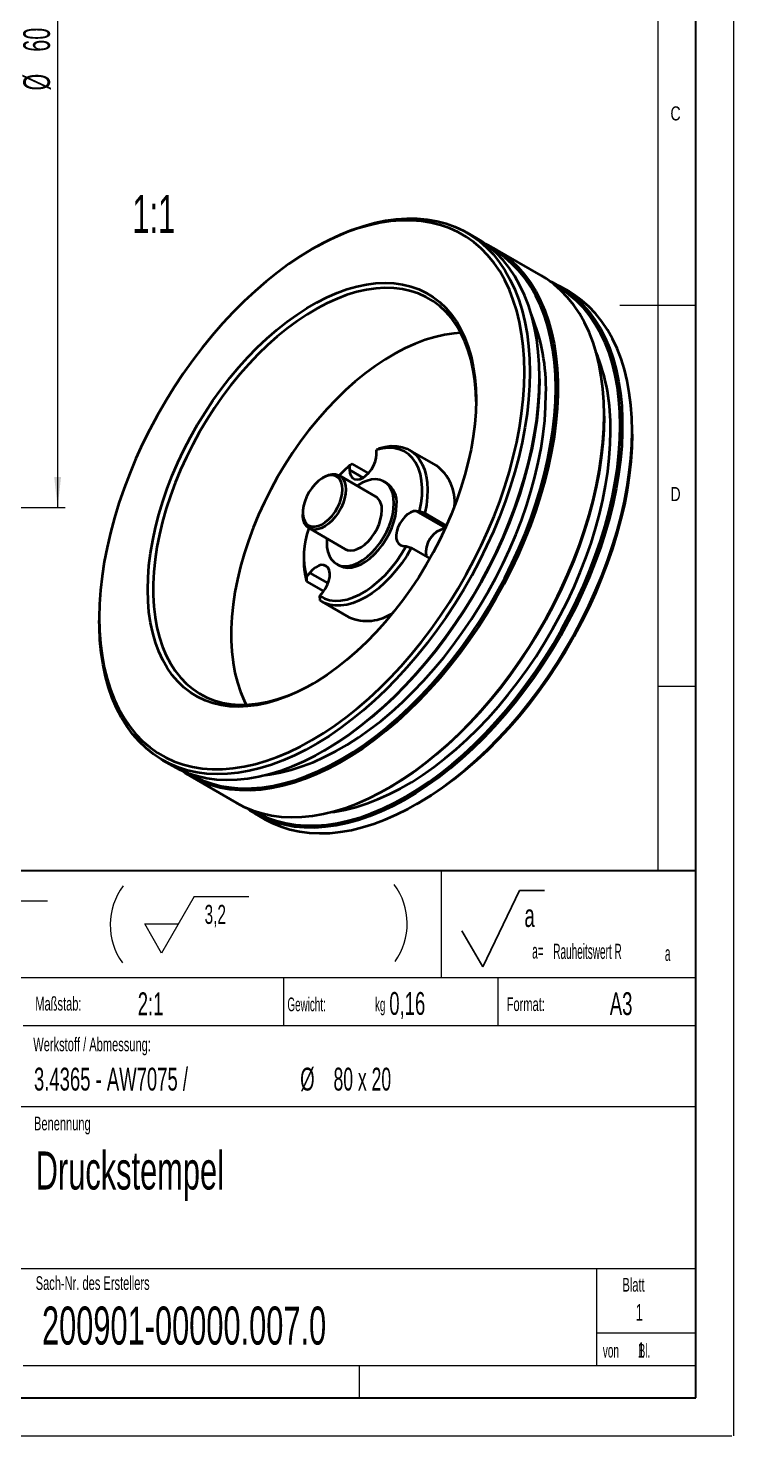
# Model space of a CAD drawing. Header units: millimetres. Extents: x 0 to 420, y 0 to 297.
# Drawn here: x 327.3 to 420, y 0 to 184.9 of the extents above; entities that cross this region are included whole.
import ezdxf

# ---------------------------------------------------------------- set-up
doc = ezdxf.new("R2010")
doc.units = ezdxf.units.MM
doc.layers.add('SLD-0', color=7, linetype='Continuous')
doc.styles.add('SLDTEXTSTYLE0', font='TXT', dxfattribs={"width": 0.605})
doc.styles.add('SLDTEXTSTYLE2', font='TXT', dxfattribs={"width": 0.491563})
doc.styles.add('SLDTEXTSTYLE3', font='TXT', dxfattribs={"width": 0.75})
doc.styles.add('SLDTEXTSTYLE4', font='TXT', dxfattribs={"width": 0.575})
doc.styles.add('SLDTEXTSTYLE5', font='TXT', dxfattribs={"width": 0.5375})
doc.styles.add('SLDTEXTSTYLE6', font='TXT', dxfattribs={"width": 0.548462})
doc.dimstyles.new('SLDDIMSTYLE0', dxfattribs={"dimtxt": 3.5, "dimasz": 4, "dimexe": 0, "dimexo": 0.0625, "dimgap": 0.875, "dimtad": 1, "dimlfac": 0.5, "dimrnd": 1e-09, "dimzin": 12, "dimdsep": 46, "dimtxsty": 'SLDTEXTSTYLE0', "dimsah": 1, "dimcen": 0.09, "dimadec": 0, "dimazin": 0, "dimtfac": 1, "dimtofl": 0, "dimtmove": 0, "dimatfit": 3, "dimfxl": 1, "dimfrac": 2, "dimtolj": 1, "dimtzin": 12, "dimarcsym": 0})

# ---------------------------------------------------------------- blocks, each defined once
blk = doc.blocks.new('Block23')
at = {"color": 7, "linetype": 'Continuous', "lineweight": 0}
blk.add_arc((-6.86, 4.98), 8.57, 324.4695, 36.7808, dxfattribs=at)
blk = doc.blocks.new('Block24')
at = {"layer": 'SLD-0', "color": 7, "linetype": 'Continuous', "lineweight": 0}
for p, q in [((6.51, 7.42), (2.23, 0)), ((6.51, 7.42), (13.68, 7.42)), ((2.23, 0), (0, 3.86)), ((0, 3.86), (4.46, 3.86))]:
    blk.add_line(p, q, dxfattribs=at)
at = {"layer": 'SLD-0', "insert": (7.87, 6.34), "char_height": 2.5, "attachment_point": 1, "style": 'SLDTEXTSTYLE0'}
blk.add_mtext('3,2', dxfattribs=at)
blk = doc.blocks.new('Block25')
at = {"color": 7, "linetype": 'Continuous', "lineweight": 0}
blk.add_arc((8.57, 4.98), 8.57, 143.2192, 215.5305, dxfattribs=at)
blk = doc.blocks.new('Block22')
at = {"color": 7, "linetype": 'Continuous', "lineweight": 0}
for p, q in [((2.23, 0), (6.51, 7.42)), ((6.51, 7.42), (16.66, 7.42)), ((0, 3.86), (4.46, 3.86)), ((0, 3.86), (2.23, 0))]:
    blk.add_line(p, q, dxfattribs=at)
at = {"color": 7, "linetype": 'Continuous', "lineweight": 0, "insert": (7.63, 6.32), "char_height": 2.5, "attachment_point": 1, "style": 'SLDTEXTSTYLE0'}
blk.add_mtext('12,5', dxfattribs=at)
blk = doc.blocks.new('Block28')
at = {"layer": 'SLD-0'}
for p, q in [((2.77, 0), (7.58, 10.04)), ((7.58, 10.04), (10.86, 10.04)), ((0, 4.71), (2.77, 0))]:
    blk.add_line(p, q, dxfattribs=at)
at = {"layer": 'SLD-0', "attachment_point": 1}
for s, insert, char_height, style in [('a', (8.22, 8.23), 3, 'SLDTEXTSTYLE0'), ('a=', (9.24, 3.08), 2, 'SLDTEXTSTYLE2'), ('Rauheitswert R', (12.01, 3.03), 2, 'SLDTEXTSTYLE2'), ('a', (26.68, 2.77), 2, 'SLDTEXTSTYLE2')]:
    blk.add_mtext(s, dxfattribs=dict(at, insert=insert, char_height=char_height, style=style))
blk = doc.blocks.new('SW_NOTE_0')
at = {"color": 0, "linetype": 'Continuous', "lineweight": 0, "char_height": 3, "attachment_point": 1}
for s, insert, style in [('3.4365 - AW7075 / ', (0, 3.87), 'SLDTEXTSTYLE0'), ('%%c', (34.98, 3.87), 'SLDTEXTSTYLE0'), ('80 x 20', (39.36, 3.87), 'SLDTEXTSTYLE4')]:
    blk.add_mtext(s, dxfattribs=dict(at, insert=insert, style=style))
blk = doc.blocks.new('*D21')
at = {"color": 7, "linetype": 'Continuous', "lineweight": 15}
for p, q in [((272.15, 241.97), (332.15, 241.97)), ((331.15, 241.97), (331.15, 121.97)), ((272.15, 121.97), (332.15, 121.97))]:
    blk.add_line(p, q, dxfattribs=at)
for points in [[(331.15, 241.97), (330.7, 237.97), (331.6, 237.97)], [(331.15, 121.97), (331.6, 125.97), (330.7, 125.97)]]:
    blk.add_solid(points, dxfattribs=at)
at = {"color": 7, "linetype": 'Continuous', "lineweight": 15, "char_height": 3.5, "attachment_point": 1, "rotation": 90, "style": 'SLDTEXTSTYLE0'}
for s, insert in [('60', (326.64, 181.85)), ('%%c', (326.64, 176.75))]:
    blk.add_mtext(s, dxfattribs=dict(at, insert=insert))

msp = doc.modelspace()

# ---------------------------------------------------------------- linework, layer by layer
at = {"color": 7, "linetype": 'Continuous', "lineweight": 0}
for p, q in [((419.993, 0.037), (420, 297)), ((410, 287), (410, 74.25)), ((415, 148.5), (405, 148.5)), ((410, 98.5), (415, 98.5)), ((381.554, 74.25), (381.554, 60.25)), ((360.824, 60.25), (360.824, 53.875)), ((389, 60.25), (389, 53.875)), ((415, 53.875), (326.6, 53.875)), ((402, 9.25), (402, 22)), ((415, 13.5), (402, 13.5)), ((326.6, 9.25), (415, 9.25)), ((370.8, 5), (370.8, 9.25)), ((0, 0.017), (419.733, 0.02))]:
    msp.add_line(p, q, dxfattribs=at)
at = {"color": 7, "linetype": 'Continuous', "lineweight": 30}
for p, q in [((415, 74.25), (415, 292)), ((415, 74.25), (227.8, 74.25)), ((415, 5), (415, 74.25)), ((227.8, 5.017), (415, 5))]:
    msp.add_line(p, q, dxfattribs=at)
at = {"color": 7, "linetype": 'Continuous', "lineweight": 40}
for p, q in [((386.181, 157.347), (384.908, 158.082)), ((364.905, 156.099), (364.552, 155.895)), ((394.666, 152.449), (388.585, 155.959)), ((398.343, 150.326), (397.07, 151.061)), ((394.467, 138.87), (394.467, 139.033)), ((402.952, 133.972), (402.952, 134.135)), ((406.629, 131.604), (406.629, 132.012)), ((373.041, 128.952), (373.041, 129.534)), ((380.912, 127.481), (377.377, 129.522)), ((371.989, 126.478), (369.859, 127.707)), ((366.182, 125.971), (365.97, 125.849)), ((372.92, 123.435), (368.182, 126.17)), ((369.506, 127.493), (369.506, 126.911)), ((374.398, 125.179), (374.045, 125.383)), ((363.354, 121.317), (363.354, 121.073)), ((378.717, 121.458), (378.281, 121.497)), ((379.385, 121.226), (378.717, 121.458)), ((382.233, 119.581), (379.385, 121.226)), ((364.183, 119.241), (368.92, 116.506)), ((376.513, 116.941), (376.95, 116.902)), ((376.95, 116.902), (377.617, 116.669)), ((377.617, 116.669), (380.05, 115.265)), ((363.495, 115.276), (363.495, 114.868)), ((364.266, 113.406), (363.83, 112.864)), ((363.83, 112.864), (363.869, 112.269)), ((367.795, 114.558), (368.149, 114.353)), ((363.869, 112.269), (366.103, 110.979)), ((365.598, 110.348), (366.034, 110.891)), ((365.637, 109.754), (365.598, 110.348)), ((365.878, 109.603), (369.413, 107.562)), ((336.625, 107.52), (336.625, 107.112)), ((344.911, 88.798), (346.184, 88.063)), ((366.187, 90.046), (366.328, 90.128)), ((348.588, 86.675), (354.669, 83.165)), ((374.672, 85.148), (374.814, 85.23)), ((378.349, 83.025), (378.703, 83.229)), ((357.074, 81.777), (358.346, 81.042))]:
    msp.add_line(p, q, dxfattribs=at)
at = {"color": 8, "linetype": 'Continuous', "lineweight": 40}
for p, q in [((371.274, 125.89), (369.506, 126.911)), ((382.102, 119.291), (378.281, 121.497)), ((366.681, 112.012), (364.266, 113.406))]:
    msp.add_line(p, q, dxfattribs=at)
at = {"color": 7, "linetype": 'Continuous', "lineweight": 15}
for p, q in [((282.4, 60.25), (415, 60.25)), ((415, 43.25), (227.8, 43.25)), ((282.4, 22), (415, 22))]:
    msp.add_line(p, q, dxfattribs=at)
at = {"color": 7, "linetype": 'Continuous', "lineweight": 40, "flags": 128}
for points in [[(392.487, 139.768), (392.446, 141.491), (392.323, 143.161), (392.119, 144.774), (391.834, 146.325), (391.469, 147.809), (391.025, 149.223), (390.503, 150.561), (389.905, 151.821), (389.233, 152.998), (388.489, 154.089), (387.674, 155.09), (386.792, 155.999), (385.844, 156.814), (384.834, 157.531), (383.764, 158.148), (382.638, 158.665), (381.459, 159.079), (380.23, 159.389), (378.956, 159.594), (377.639, 159.693), (376.284, 159.687), (374.894, 159.575), (373.474, 159.358), (372.028, 159.036), (370.56, 158.61), (369.075, 158.081), (367.576, 157.452), (366.068, 156.723), (364.556, 155.898), (363.044, 154.977), (361.536, 153.965), (360.037, 152.864), (358.552, 151.677), (357.084, 150.408), (355.638, 149.061), (354.218, 147.639), (352.828, 146.146), (351.473, 144.588), (350.156, 142.968), (348.882, 141.291), (347.653, 139.563), (346.474, 137.788), (345.348, 135.971), (344.279, 134.119), (343.268, 132.235), (342.321, 130.327), (341.438, 128.399), (340.623, 126.457), (339.879, 124.506), (339.207, 122.553), (338.609, 120.604), (338.087, 118.663), (337.643, 116.737), (337.278, 114.831), (336.993, 112.951), (336.789, 111.102), (336.666, 109.29), (336.625, 107.52), (336.666, 105.798), (336.789, 104.127), (336.993, 102.515), (337.278, 100.964), (337.643, 99.479), (338.087, 98.066), (338.609, 96.727), (339.207, 95.468), (339.879, 94.291), (340.623, 93.2), (341.438, 92.198), (342.321, 91.289), (343.268, 90.475), (344.279, 89.758), (345.348, 89.14), (346.474, 88.623), (347.653, 88.21), (348.882, 87.9), (350.156, 87.695), (351.473, 87.595), (352.828, 87.602), (354.218, 87.713), (355.638, 87.931), (357.084, 88.253), (358.552, 88.679), (360.037, 89.207), (361.536, 89.837), (363.044, 90.565), (364.556, 91.391), (366.068, 92.311), (367.576, 93.323), (369.075, 94.424), (370.56, 95.611), (372.028, 96.88), (373.474, 98.228), (374.894, 99.65), (376.284, 101.142), (377.639, 102.701), (378.956, 104.32), (380.23, 105.997), (381.459, 107.725), (382.638, 109.5), (383.764, 111.317), (384.834, 113.17), (385.844, 115.053), (386.792, 116.962), (387.674, 118.89), (388.489, 120.832), (389.233, 122.782), (389.905, 124.735), (390.503, 126.685), (391.025, 128.626), (391.469, 130.552), (391.834, 132.458), (392.119, 134.338), (392.323, 136.187), (392.446, 137.998), (392.487, 139.768)], [(364.905, 156.099), (365.289, 156.318), (366.807, 157.123), (368.319, 157.832), (369.821, 158.441), (371.309, 158.949), (372.779, 159.355), (374.226, 159.657), (375.646, 159.855), (377.035, 159.948), (378.389, 159.936), (379.704, 159.818), (380.977, 159.596), (382.203, 159.269), (383.38, 158.839), (384.503, 158.307), (385.57, 157.674), (386.577, 156.943), (387.521, 156.115), (388.401, 155.193), (389.213, 154.179), (389.954, 153.077), (390.624, 151.889), (391.219, 150.619), (391.738, 149.271), (392.18, 147.848), (392.544, 146.355), (392.828, 144.796), (393.031, 143.175), (393.153, 141.498), (393.194, 139.768)], [(394.467, 139.033), (394.426, 140.763), (394.304, 142.441), (394.1, 144.061), (393.817, 145.62), (393.453, 147.113), (393.011, 148.536), (392.492, 149.884), (391.896, 151.154), (391.227, 152.342), (390.485, 153.444), (389.674, 154.458), (388.794, 155.38), (387.849, 156.208), (386.842, 156.939), (386.181, 157.347)], [(387.347, 156.591), (387.625, 156.463), (388.72, 155.88), (389.758, 155.198), (390.734, 154.418), (391.646, 153.543), (392.492, 152.574), (393.269, 151.516), (393.975, 150.371), (394.608, 149.141), (395.165, 147.832), (395.646, 146.446), (396.049, 144.988), (396.373, 143.461), (396.616, 141.871), (396.779, 140.221), (396.861, 138.517), (396.861, 136.763), (396.779, 134.964), (396.616, 133.127), (396.373, 131.255), (396.049, 129.355), (395.646, 127.431), (395.165, 125.49), (394.608, 123.537), (393.975, 121.577), (393.269, 119.617), (392.492, 117.661), (391.646, 115.716), (390.734, 113.788), (389.758, 111.881), (388.72, 110.001), (387.625, 108.154), (386.475, 106.344), (385.273, 104.578), (384.023, 102.86), (382.729, 101.196), (381.394, 99.589), (380.021, 98.045), (378.616, 96.568), (377.182, 95.163), (375.724, 93.833), (374.244, 92.582), (372.749, 91.414), (371.241, 90.332), (369.726, 89.34), (368.207, 88.44), (366.689, 87.634), (365.177, 86.926), (363.675, 86.317), (362.187, 85.808), (360.717, 85.403), (359.271, 85.1), (357.85, 84.902), (356.461, 84.81), (355.107, 84.822), (353.792, 84.939), (352.519, 85.162), (351.293, 85.489), (350.117, 85.919), (348.993, 86.451), (347.927, 87.084), (347.422, 87.432)], [(348.299, 87.077), (349.091, 86.633), (350.226, 86.112), (351.414, 85.695), (352.652, 85.383), (353.936, 85.177), (355.263, 85.076), (356.628, 85.083), (358.028, 85.195), (359.459, 85.414), (360.916, 85.739), (362.395, 86.168), (363.892, 86.7), (365.402, 87.335), (366.922, 88.069), (368.445, 88.901), (369.969, 89.828), (371.488, 90.848), (372.998, 91.957), (374.495, 93.153), (375.974, 94.432), (377.431, 95.789), (378.862, 97.222), (380.262, 98.726), (381.628, 100.296), (382.954, 101.929), (384.239, 103.618), (385.477, 105.359), (386.665, 107.148), (387.799, 108.978), (388.877, 110.845), (389.895, 112.743), (390.85, 114.666), (391.739, 116.609), (392.56, 118.565), (393.31, 120.531), (393.987, 122.498), (394.589, 124.463), (395.115, 126.418), (395.562, 128.359), (395.93, 130.28), (396.217, 132.174), (396.423, 134.037), (396.547, 135.862), (396.588, 137.646), (396.547, 139.381), (396.423, 141.064), (396.217, 142.689), (395.93, 144.252), (395.562, 145.748), (395.115, 147.172), (394.589, 148.521), (393.987, 149.79), (393.31, 150.976), (392.56, 152.075), (391.739, 153.084), (390.85, 154), (389.895, 154.821), (388.877, 155.543), (388.092, 156.009)], [(395.832, 151.692), (396.11, 151.564), (397.206, 150.982), (398.243, 150.299), (399.219, 149.52), (400.132, 148.644), (400.978, 147.676), (401.754, 146.618), (402.46, 145.472), (403.093, 144.243), (403.65, 142.933), (404.131, 141.547), (404.534, 140.089), (404.858, 138.563), (405.102, 136.972), (405.264, 135.322), (405.346, 133.618), (405.346, 131.864), (405.264, 130.066), (405.102, 128.228), (404.858, 126.357), (404.534, 124.456), (404.131, 122.533), (403.65, 120.591), (403.093, 118.638), (402.46, 116.679), (401.754, 114.718), (400.978, 112.763), (400.132, 110.818), (399.219, 108.889), (398.243, 106.982), (397.206, 105.102), (396.11, 103.255), (394.96, 101.446), (393.758, 99.68), (392.508, 97.962), (391.214, 96.297), (389.879, 94.691), (388.507, 93.147), (387.102, 91.67), (385.668, 90.264), (384.209, 88.934), (382.73, 87.683), (381.234, 86.515), (379.726, 85.434), (378.211, 84.441), (376.692, 83.541), (375.175, 82.736), (373.663, 82.027), (372.16, 81.418), (370.672, 80.91), (369.203, 80.504), (367.756, 80.202), (366.336, 80.004), (364.947, 79.911), (363.593, 79.923), (362.277, 80.041), (361.005, 80.264), (359.778, 80.59), (358.602, 81.02), (357.479, 81.552), (356.412, 82.185), (355.908, 82.534)], [(402.952, 134.135), (402.911, 135.865), (402.789, 137.542), (402.586, 139.163), (402.302, 140.722), (401.939, 142.215), (401.496, 143.638), (400.977, 144.986), (400.382, 146.256), (399.712, 147.443), (398.971, 148.546), (398.159, 149.559), (397.279, 150.482), (396.335, 151.309), (395.328, 152.041), (394.666, 152.449)], [(386.123, 136.094), (386.082, 134.538), (385.959, 132.94), (385.756, 131.306), (385.472, 129.644), (385.108, 127.959), (384.667, 126.257), (384.149, 124.546), (383.557, 122.831), (382.893, 121.119), (382.159, 119.417), (381.358, 117.731), (380.494, 116.067), (379.569, 114.432), (378.588, 112.832), (377.553, 111.273), (376.469, 109.761), (375.34, 108.301), (374.169, 106.9), (372.963, 105.562), (371.724, 104.293), (370.458, 103.098), (369.17, 101.98), (367.864, 100.944), (366.546, 99.995), (365.22, 99.135), (363.892, 98.368), (362.566, 97.697), (361.248, 97.125), (359.942, 96.653), (358.654, 96.283), (357.388, 96.018), (356.15, 95.857), (354.943, 95.801), (353.773, 95.851), (352.643, 96.007), (351.559, 96.267), (350.524, 96.631), (349.543, 97.098), (348.618, 97.665), (347.754, 98.331), (346.953, 99.093), (346.22, 99.948), (345.556, 100.893), (344.963, 101.925), (344.446, 103.038), (344.004, 104.23), (343.641, 105.495), (343.357, 106.83), (343.153, 108.228), (343.03, 109.684), (342.989, 111.194), (343.03, 112.751), (343.153, 114.349), (343.357, 115.982), (343.641, 117.645), (344.004, 119.33), (344.446, 121.031), (344.963, 122.743), (345.556, 124.458), (346.22, 126.169), (346.953, 127.872), (347.754, 129.558), (348.618, 131.221), (349.543, 132.856), (350.524, 134.456), (351.559, 136.015), (352.643, 137.528), (353.773, 138.987), (354.943, 140.388), (356.15, 141.726), (357.388, 142.995), (358.654, 144.191), (359.942, 145.309), (361.248, 146.344), (362.566, 147.294), (363.892, 148.153), (365.22, 148.92), (366.546, 149.591), (367.864, 150.164), (369.17, 150.636), (370.458, 151.005), (371.724, 151.271), (372.963, 151.432), (374.169, 151.487), (375.34, 151.437), (376.469, 151.282), (377.553, 151.021), (378.588, 150.657), (379.569, 150.19), (380.494, 149.623), (381.358, 148.957), (382.159, 148.195), (382.893, 147.34), (383.557, 146.395), (384.149, 145.364), (384.667, 144.25), (385.108, 143.058), (385.472, 141.793), (385.756, 140.459), (385.959, 139.061), (386.082, 137.604), (386.123, 136.094)], [(386.122, 135.889), (386.082, 137.185), (385.959, 138.632), (385.755, 140.019), (385.47, 141.342), (385.105, 142.596), (384.662, 143.776), (384.143, 144.877), (383.55, 145.895), (382.884, 146.826), (382.149, 147.667), (381.347, 148.414), (380.481, 149.065), (379.556, 149.616), (378.573, 150.066), (377.538, 150.413), (376.454, 150.656), (375.325, 150.793), (374.156, 150.825), (372.951, 150.75), (371.715, 150.57), (370.453, 150.285), (369.169, 149.896), (367.869, 149.405), (366.558, 148.814), (365.24, 148.124), (363.92, 147.338), (362.605, 146.461), (361.298, 145.494), (360.006, 144.442), (358.732, 143.308), (357.482, 142.098), (356.261, 140.816), (355.074, 139.466), (353.924, 138.054), (352.817, 136.586), (351.757, 135.067), (350.748, 133.503), (349.793, 131.9), (348.897, 130.264), (348.063, 128.602), (347.294, 126.92), (346.594, 125.224), (345.964, 123.522), (345.407, 121.819), (344.926, 120.123), (344.522, 118.439), (344.197, 116.775), (343.953, 115.136), (343.789, 113.53), (343.707, 111.962), (343.707, 110.438), (343.789, 108.965), (343.953, 107.547), (344.197, 106.191), (344.522, 104.902), (344.926, 103.685), (345.407, 102.544), (345.964, 101.484), (346.594, 100.509), (347.294, 99.622), (348.063, 98.828), (348.897, 98.129), (349.793, 97.527), (350.748, 97.027), (351.757, 96.628), (352.817, 96.333), (353.924, 96.143), (355.074, 96.058), (356.261, 96.079), (357.482, 96.207), (358.732, 96.439), (360.006, 96.776), (361.298, 97.217), (362.605, 97.758), (363.92, 98.399), (364.737, 98.845)], [(356.784, 82.179), (357.577, 81.734), (358.711, 81.214), (359.899, 80.797), (361.137, 80.485), (362.421, 80.278), (363.748, 80.178), (365.114, 80.184), (366.514, 80.297), (367.944, 80.516), (369.401, 80.84), (370.881, 81.27), (372.377, 81.802), (373.888, 82.436), (375.407, 83.17), (376.931, 84.002), (378.454, 84.93), (379.973, 85.949), (381.484, 87.059), (382.98, 88.255), (384.46, 89.533), (385.917, 90.891), (387.347, 92.324), (388.747, 93.828), (390.113, 95.398), (391.44, 97.03), (392.724, 98.719), (393.962, 100.461), (395.15, 102.249), (396.284, 104.08), (397.362, 105.946), (398.38, 107.844), (399.335, 109.767), (400.224, 111.71), (401.045, 113.667), (401.795, 115.632), (402.472, 117.6), (403.075, 119.564), (403.6, 121.52), (404.048, 123.461), (404.415, 125.381), (404.703, 127.275), (404.908, 129.138), (405.032, 130.964), (405.073, 132.747), (405.032, 134.483), (404.908, 136.166), (404.703, 137.791), (404.415, 139.353), (404.048, 140.849), (403.6, 142.273), (403.075, 143.622), (402.472, 144.891), (401.795, 146.077), (401.045, 147.176), (400.224, 148.185), (399.335, 149.102), (398.38, 149.922), (397.362, 150.645), (396.578, 151.111)], [(406.629, 132.012), (406.588, 133.742), (406.466, 135.42), (406.263, 137.04), (405.979, 138.599), (405.615, 140.092), (405.173, 141.515), (404.654, 142.863), (404.059, 144.133), (403.389, 145.321), (402.648, 146.423), (401.836, 147.437), (400.956, 148.359), (400.012, 149.187), (399.005, 149.918), (398.343, 150.326)], [(384.132, 144.898), (383.204, 144.831), (381.968, 144.651), (380.706, 144.366), (379.422, 143.977), (378.122, 143.486), (376.811, 142.895), (375.493, 142.205), (374.173, 141.42), (372.858, 140.542), (371.551, 139.575), (370.259, 138.523), (368.985, 137.389), (367.735, 136.179), (366.514, 134.897), (365.327, 133.547), (364.177, 132.135), (363.071, 130.667), (362.01, 129.148), (361.001, 127.584), (360.047, 125.981), (359.151, 124.345), (358.316, 122.683), (357.548, 121.001), (356.847, 119.305), (356.217, 117.603), (355.66, 115.9), (355.179, 114.204), (354.775, 112.52), (354.45, 110.856), (354.206, 109.217), (354.042, 107.611), (353.96, 106.043), (353.96, 104.519), (354.042, 103.046), (354.206, 101.628), (354.45, 100.273), (354.775, 98.983), (355.179, 97.766), (355.66, 96.625), (355.94, 96.063)], [(393.194, 139.768), (393.153, 137.992), (393.031, 136.173), (392.828, 134.318), (392.544, 132.431), (392.18, 130.518), (391.738, 128.585), (391.219, 126.637), (390.624, 124.68), (389.954, 122.719), (389.213, 120.761), (388.401, 118.81), (387.521, 116.872), (386.577, 114.954), (385.57, 113.06), (384.503, 111.195), (383.38, 109.366), (382.203, 107.578), (380.977, 105.836), (379.704, 104.144), (378.389, 102.508), (377.035, 100.932), (375.646, 99.421), (374.226, 97.979), (372.779, 96.611), (371.309, 95.32), (369.821, 94.11), (368.319, 92.985), (366.807, 91.947), (365.289, 91.001), (363.771, 90.147), (362.255, 89.39), (360.748, 88.731), (359.252, 88.172), (357.773, 87.715), (356.314, 87.361), (354.88, 87.111), (353.475, 86.965), (352.103, 86.925), (350.768, 86.99), (349.473, 87.16), (348.223, 87.435), (347.021, 87.814), (345.871, 88.295), (344.776, 88.877), (343.739, 89.56), (342.762, 90.34), (341.85, 91.215), (341.004, 92.183), (340.227, 93.242), (339.521, 94.387), (338.889, 95.616), (338.331, 96.926), (337.85, 98.312), (337.447, 99.77), (337.124, 101.297), (336.88, 102.887), (336.717, 104.537), (336.636, 106.241), (336.625, 107.112)], [(346.184, 88.063), (347.144, 87.56), (348.294, 87.079), (349.496, 86.7), (350.746, 86.426), (352.04, 86.255), (353.376, 86.19), (354.748, 86.231), (356.153, 86.376), (357.587, 86.626), (359.046, 86.981), (360.525, 87.438), (362.021, 87.997), (363.528, 88.656), (365.044, 89.413), (366.562, 90.266), (368.08, 91.213), (369.592, 92.25), (371.094, 93.375), (372.582, 94.585), (374.052, 95.876), (375.499, 97.244), (376.919, 98.686), (378.308, 100.197), (379.662, 101.773), (380.977, 103.409), (382.25, 105.101), (383.476, 106.843), (384.653, 108.632), (385.776, 110.461), (386.842, 112.325), (387.849, 114.219), (388.794, 116.138), (389.674, 118.075), (390.485, 120.026), (391.227, 121.985), (391.896, 123.945), (392.492, 125.902), (393.011, 127.85), (393.453, 129.783), (393.817, 131.696), (394.1, 133.583), (394.304, 135.438), (394.426, 137.257), (394.467, 139.033)], [(394.467, 138.87), (394.425, 137.087), (394.302, 135.261), (394.096, 133.399), (393.809, 131.504), (393.441, 129.584), (392.994, 127.643), (392.468, 125.687), (391.866, 123.723), (391.188, 121.755), (390.438, 119.79), (389.617, 117.833), (388.728, 115.89), (387.773, 113.967), (386.755, 112.07), (385.678, 110.203), (384.543, 108.372), (383.355, 106.584), (382.117, 104.843), (380.833, 103.153), (379.506, 101.521), (378.141, 99.951), (376.741, 98.447), (375.31, 97.014), (373.853, 95.656), (372.374, 94.378), (370.877, 93.182), (369.367, 92.072), (367.848, 91.053), (366.328, 90.128)], [(358.472, 86.83), (359.024, 86.901), (360.424, 87.155), (361.849, 87.512), (363.294, 87.972), (364.755, 88.534), (366.226, 89.196), (367.705, 89.955), (369.186, 90.81), (370.664, 91.757), (372.136, 92.795), (373.596, 93.92), (375.041, 95.128), (376.466, 96.416), (377.867, 97.779), (379.239, 99.215), (380.578, 100.718), (381.88, 102.283), (383.142, 103.907), (384.359, 105.584), (385.527, 107.309), (386.644, 109.076), (387.705, 110.882), (388.708, 112.719), (389.649, 114.582), (390.526, 116.466), (391.336, 118.365), (392.077, 120.273), (392.745, 122.185), (393.34, 124.094), (393.859, 125.995), (394.301, 127.883), (394.665, 129.75), (394.949, 131.592), (395.152, 133.403), (395.274, 135.178), (395.315, 136.911)], [(354.669, 83.165), (355.629, 82.662), (356.78, 82.18), (357.981, 81.802), (359.231, 81.527), (360.526, 81.357), (361.861, 81.292), (363.233, 81.332), (364.638, 81.478), (366.072, 81.728), (367.531, 82.082), (369.01, 82.539), (370.506, 83.098), (372.014, 83.757), (373.529, 84.514), (375.047, 85.367), (376.565, 86.314), (378.077, 87.352), (379.579, 88.477), (381.067, 89.687), (382.537, 90.978), (383.984, 92.346), (385.404, 93.788), (386.793, 95.298), (388.147, 96.874), (389.462, 98.511), (390.735, 100.202), (391.961, 101.945), (393.138, 103.733), (394.261, 105.562), (395.328, 107.426), (396.335, 109.32), (397.279, 111.239), (398.159, 113.177), (398.971, 115.128), (399.712, 117.086), (400.382, 119.047), (400.977, 121.004), (401.496, 122.952), (401.939, 124.885), (402.302, 126.798), (402.586, 128.684), (402.789, 130.54), (402.911, 132.358), (402.952, 134.135)], [(402.952, 133.972), (402.911, 132.189), (402.787, 130.363), (402.581, 128.5), (402.294, 126.606), (401.926, 124.685), (401.479, 122.745), (400.953, 120.789), (400.351, 118.824), (399.674, 116.857), (398.924, 114.892), (398.103, 112.935), (397.214, 110.992), (396.259, 109.069), (395.241, 107.171), (394.163, 105.304), (393.028, 103.474), (391.841, 101.686), (390.603, 99.944), (389.318, 98.255), (387.992, 96.623), (386.626, 95.052), (385.226, 93.549), (383.795, 92.116), (382.338, 90.758), (380.859, 89.479), (379.362, 88.283), (377.852, 87.174), (376.333, 86.154), (374.814, 85.23)], [(358.346, 81.042), (359.306, 80.539), (360.456, 80.058), (361.658, 79.679), (362.908, 79.404), (364.203, 79.234), (365.538, 79.169), (366.91, 79.21), (368.315, 79.355), (369.749, 79.605), (371.208, 79.959), (372.687, 80.417), (374.183, 80.975), (375.69, 81.634), (377.206, 82.392), (378.724, 83.245), (380.242, 84.191), (381.754, 85.229), (383.256, 86.354), (384.744, 87.564), (386.214, 88.855), (387.661, 90.223), (389.081, 91.665), (390.47, 93.176), (391.824, 94.752), (393.139, 96.388), (394.412, 98.08), (395.638, 99.822), (396.815, 101.611), (397.938, 103.439), (399.005, 105.304), (400.012, 107.198), (400.956, 109.116), (401.836, 111.054), (402.648, 113.005), (403.389, 114.963), (404.059, 116.924), (404.654, 118.881), (405.173, 120.829), (405.615, 122.762), (405.979, 124.675), (406.263, 126.562), (406.466, 128.417), (406.588, 130.236), (406.629, 132.012)], [(366.957, 81.931), (367.509, 82.003), (368.909, 82.256), (370.334, 82.614), (371.779, 83.074), (373.24, 83.636), (374.712, 84.297), (376.19, 85.056), (377.671, 85.911), (379.149, 86.859), (380.621, 87.897), (382.082, 89.021), (383.527, 90.229), (384.952, 91.517), (386.352, 92.881), (387.724, 94.317), (389.063, 95.819), (390.366, 97.385), (391.627, 99.009), (392.844, 100.686), (394.012, 102.41), (395.129, 104.178), (396.19, 105.983), (397.193, 107.82), (398.135, 109.683), (399.012, 111.568), (399.822, 113.467), (400.562, 115.375), (401.231, 117.287), (401.825, 119.196), (402.345, 121.097), (402.787, 122.984), (403.15, 124.852), (403.434, 126.694), (403.637, 128.505), (403.76, 130.28), (403.801, 132.012)], [(406.629, 131.604), (406.588, 129.834), (406.465, 128.022), (406.261, 126.174), (405.976, 124.294), (405.611, 122.388), (405.167, 120.462), (404.645, 118.521), (404.048, 116.571), (403.375, 114.618), (402.631, 112.668), (401.816, 110.726), (400.934, 108.797), (399.986, 106.889), (398.976, 105.005), (397.906, 103.153), (396.78, 101.336), (395.601, 99.561), (394.373, 97.833), (393.098, 96.156), (391.781, 94.537), (390.426, 92.978), (389.036, 91.486), (387.617, 90.064), (386.171, 88.716), (384.703, 87.447), (383.217, 86.26), (381.718, 85.159), (380.21, 84.147), (378.703, 83.229)], [(378.717, 121.458), (378.919, 122.525), (379.029, 123.56), (379.048, 124.549), (378.974, 125.482), (378.808, 126.346), (378.553, 127.133), (378.212, 127.832), (377.788, 128.435), (377.286, 128.935), (376.714, 129.326), (376.076, 129.604), (375.382, 129.765), (374.639, 129.807), (373.855, 129.729), (373.041, 129.534)], [(373.041, 129.534), (373.075, 129.554), (373.395, 129.748)], [(373.395, 129.748), (374.206, 129.956), (374.989, 130.053), (375.736, 130.037), (376.439, 129.91), (377.09, 129.671), (377.683, 129.325), (378.212, 128.874), (378.669, 128.323), (379.052, 127.678), (379.355, 126.947), (379.575, 126.136), (379.71, 125.255), (379.759, 124.313), (379.72, 123.321), (379.595, 122.288), (379.385, 121.226)], [(369.506, 126.911), (369.55, 126.482), (369.681, 126.127), (369.892, 125.861), (370.171, 125.699), (370.507, 125.65), (370.88, 125.714), (371.274, 125.89), (371.667, 126.169), (372.041, 126.535), (372.376, 126.972), (372.656, 127.457), (372.866, 127.965), (372.997, 128.472), (373.041, 128.952)], [(369.859, 127.707), (369.539, 127.513), (369.506, 127.493)], [(368.587, 124.338), (368.545, 124.853), (368.42, 125.303), (368.216, 125.674), (367.941, 125.953), (367.602, 126.132), (367.21, 126.204), (366.779, 126.168), (366.322, 126.024), (365.853, 125.778), (365.388, 125.437), (364.942, 125.012), (364.529, 124.517), (364.162, 123.968), (363.854, 123.382), (363.613, 122.778), (363.448, 122.176), (363.365, 121.594), (363.365, 121.053), (363.448, 120.568), (363.613, 120.156), (363.854, 119.83), (364.162, 119.6), (364.529, 119.474), (364.942, 119.456), (365.388, 119.546), (365.853, 119.742), (366.322, 120.037), (366.779, 120.421), (367.21, 120.883), (367.602, 121.407), (367.941, 121.977), (368.216, 122.575), (368.42, 123.18), (368.545, 123.774), (368.587, 124.338)], [(366.182, 125.971), (366.303, 126.038), (366.778, 126.242), (367.237, 126.345), (367.665, 126.343), (368.051, 126.236), (368.383, 126.028), (368.652, 125.724), (368.849, 125.333), (368.97, 124.867), (369.011, 124.338)], [(369.506, 127.493), (368.692, 126.749), (368.149, 126.188)], [(369.011, 124.338), (368.97, 123.763), (368.849, 123.157), (368.652, 122.538), (368.383, 121.924), (368.051, 121.332), (367.665, 120.78), (367.237, 120.283), (366.778, 119.856), (366.303, 119.511), (365.823, 119.258), (365.354, 119.104), (364.909, 119.054), (364.501, 119.108), (364.14, 119.267), (363.839, 119.524), (363.605, 119.872), (363.445, 120.302), (363.364, 120.801), (363.354, 121.073)], [(375.34, 122.522), (375.298, 123.193), (375.176, 123.804), (374.974, 124.344), (374.696, 124.802), (374.348, 125.17), (373.937, 125.441), (373.469, 125.611), (372.953, 125.675), (372.4, 125.633), (371.819, 125.486), (371.222, 125.236), (370.619, 124.888), (370.519, 124.821)], [(366.519, 117.892), (366.501, 117.419), (366.542, 116.748), (366.665, 116.137), (366.867, 115.597), (367.144, 115.139), (367.492, 114.771), (367.904, 114.499), (368.372, 114.33), (368.887, 114.265), (369.44, 114.307), (370.021, 114.455), (370.619, 114.705), (371.222, 115.053), (371.819, 115.493), (372.4, 116.016), (372.953, 116.613), (373.469, 117.272), (373.937, 117.982), (374.348, 118.729), (374.696, 119.499), (374.974, 120.277), (375.176, 121.05), (375.298, 121.803), (375.34, 122.522)], [(368.149, 114.353), (368.257, 114.295), (368.725, 114.126), (369.24, 114.061), (369.794, 114.103), (370.374, 114.251), (370.972, 114.501), (371.575, 114.849), (372.173, 115.289), (372.754, 115.812), (373.307, 116.409), (373.822, 117.068), (374.29, 117.778), (374.702, 118.525), (375.05, 119.294), (375.327, 120.073), (375.529, 120.846), (375.652, 121.599), (375.693, 122.318)], [(368.92, 116.506), (369.238, 116.373), (369.647, 116.319), (370.092, 116.369), (370.561, 116.523), (371.04, 116.776), (371.516, 117.122), (371.975, 117.549), (372.403, 118.045), (372.789, 118.597), (373.121, 119.189), (373.389, 119.803), (373.587, 120.422), (373.708, 121.028), (373.749, 121.603)], [(378.281, 121.497), (377.918, 121.47), (377.529, 121.331), (377.134, 121.085), (376.752, 120.746), (376.402, 120.33), (376.102, 119.859), (375.866, 119.356), (375.708, 118.845), (375.635, 118.354), (375.649, 117.905), (375.752, 117.523), (375.937, 117.226), (376.195, 117.028), (376.513, 116.941)], [(365.598, 110.348), (366.21, 110.025), (366.883, 109.817), (367.608, 109.728), (368.376, 109.758), (369.179, 109.907), (370.007, 110.173), (370.85, 110.553), (371.698, 111.042), (372.54, 111.635), (373.368, 112.325), (374.171, 113.103), (374.939, 113.961), (375.664, 114.887), (376.337, 115.871), (376.95, 116.902)], [(377.617, 116.669), (377.017, 115.642), (376.359, 114.657), (375.65, 113.724), (374.899, 112.854), (374.112, 112.055), (373.299, 111.337), (372.467, 110.707), (371.627, 110.172), (370.787, 109.737), (369.956, 109.408), (369.143, 109.187), (368.356, 109.077), (367.604, 109.079), (366.895, 109.194), (366.238, 109.419), (365.637, 109.754)], [(366.034, 110.891), (366.352, 111.346), (366.611, 111.842), (366.795, 112.353), (366.898, 112.853), (366.913, 113.319), (366.839, 113.725), (366.681, 114.053), (366.446, 114.285), (366.146, 114.41), (365.796, 114.421), (365.413, 114.319), (365.018, 114.108), (364.629, 113.798), (364.266, 113.406)]]:
    msp.add_lwpolyline(points, dxfattribs=at)
at = {"color": 7, "linetype": 'Continuous', "lineweight": 40}
for centre, radius, start, end in [((369.451, 137.522), 25.871, 358.64525, 22.26119), ((377.937, 132.624), 25.871, 358.64525, 22.26119), ((377.469, 122.742), 5.857, 354.01025, 53.99238), ((372.571, 122.629), 3.137, 354.30873, 54.37909), ((371.793, 121.822), 1.968, 353.62952, 55.05831), ((374.475, 115.537), 10.976, 160.17031, 194.09974), ((382.807, 116.049), 3.287, 102.67376, 188.73838), ((371.997, 114.765), 8.502, 179.30512, 197.07111), ((371.781, 113.041), 5.969, 246.62848, 305.37966)]:
    msp.add_arc(centre, radius, start, end, dxfattribs=at)

# ---------------------------------------------------------------- block references
at = {"color": 7, "linetype": 'Continuous'}
for name, p in [('Block25', (338.064, 62.147)), ('Block23', (375.374, 62.317)), ('Block22', (313.152, 62.894)), ('Block24', (342.588, 63.43)), ('Block28', (384.264, 61.633))]:
    msp.add_blockref(name, p, dxfattribs=at)
at = {"color": 7, "linetype": 'Continuous', "lineweight": 0}
msp.add_blockref('SW_NOTE_0', (328.041, 44.509), dxfattribs=at)

# ---------------------------------------------------------------- texts
at = {"color": 7, "linetype": 'Continuous', "lineweight": 0, "attachment_point": 1}
for s, insert, char_height, style in [('C', (411.667, 174.668), 1.852, 'SLDTEXTSTYLE3'), ('1:1', (340.983, 163.03), 5, 'SLDTEXTSTYLE0'), ('D', (411.667, 124.668), 1.852, 'SLDTEXTSTYLE3'), ('Maßstab:', (328.218, 57.692), 1.8, 'SLDTEXTSTYLE0'), ('2:1', (341.678, 58.28), 3, 'SLDTEXTSTYLE0'), ('Gewicht:                  kg', (361.346, 57.598), 1.8, 'SLDTEXTSTYLE5'), ('0,16', (374.729, 58.322), 3, 'SLDTEXTSTYLE0'), ('Format:', (390.155, 57.624), 1.8, 'SLDTEXTSTYLE0'), ('A3', (403.704, 58.293), 3, 'SLDTEXTSTYLE0'), ('Werkstoff / Abmessung:  ', (327.947, 52.344), 1.8, 'SLDTEXTSTYLE0'), ('Benennung', (328.046, 41.952), 1.8, 'SLDTEXTSTYLE0'), ('Druckstempel', (328.275, 37.378), 5, 'SLDTEXTSTYLE0'), ('Sach-Nr. des Erstellers', (328.267, 20.988), 1.8, 'SLDTEXTSTYLE0'), ('Blatt', (405.364, 20.762), 1.8, 'SLDTEXTSTYLE0'), ('200901-00000.007.0', (329.095, 17.004), 5, 'SLDTEXTSTYLE0'), ('1', (407.082, 17.348), 2.2, 'SLDTEXTSTYLE0'), ('von       Bl.', (402.782, 12.104), 1.8, 'SLDTEXTSTYLE6'), ('1', (407.365, 12.307), 2, 'SLDTEXTSTYLE0')]:
    msp.add_mtext(s, dxfattribs=dict(at, insert=insert, char_height=char_height, style=style))

# ---------------------------------------------------------------- dimensions: what is measured, and where the dimension line sits
at = {"color": 7, "linetype": 'Continuous', "lineweight": 15}
dim = msp.add_linear_dim(base=(331.148, 121.973), p1=(271.148, 241.973), p2=(271.148, 121.973), angle=90, text='%%c<>', dimstyle='SLDDIMSTYLE0', dxfattribs=at)
dim.commit()
dim.dimension.update_dxf_attribs({"geometry": '*D21', "text_midpoint": (331.148, 181.973), "dimtype": 160})

doc.saveas('drawing.dxf')
